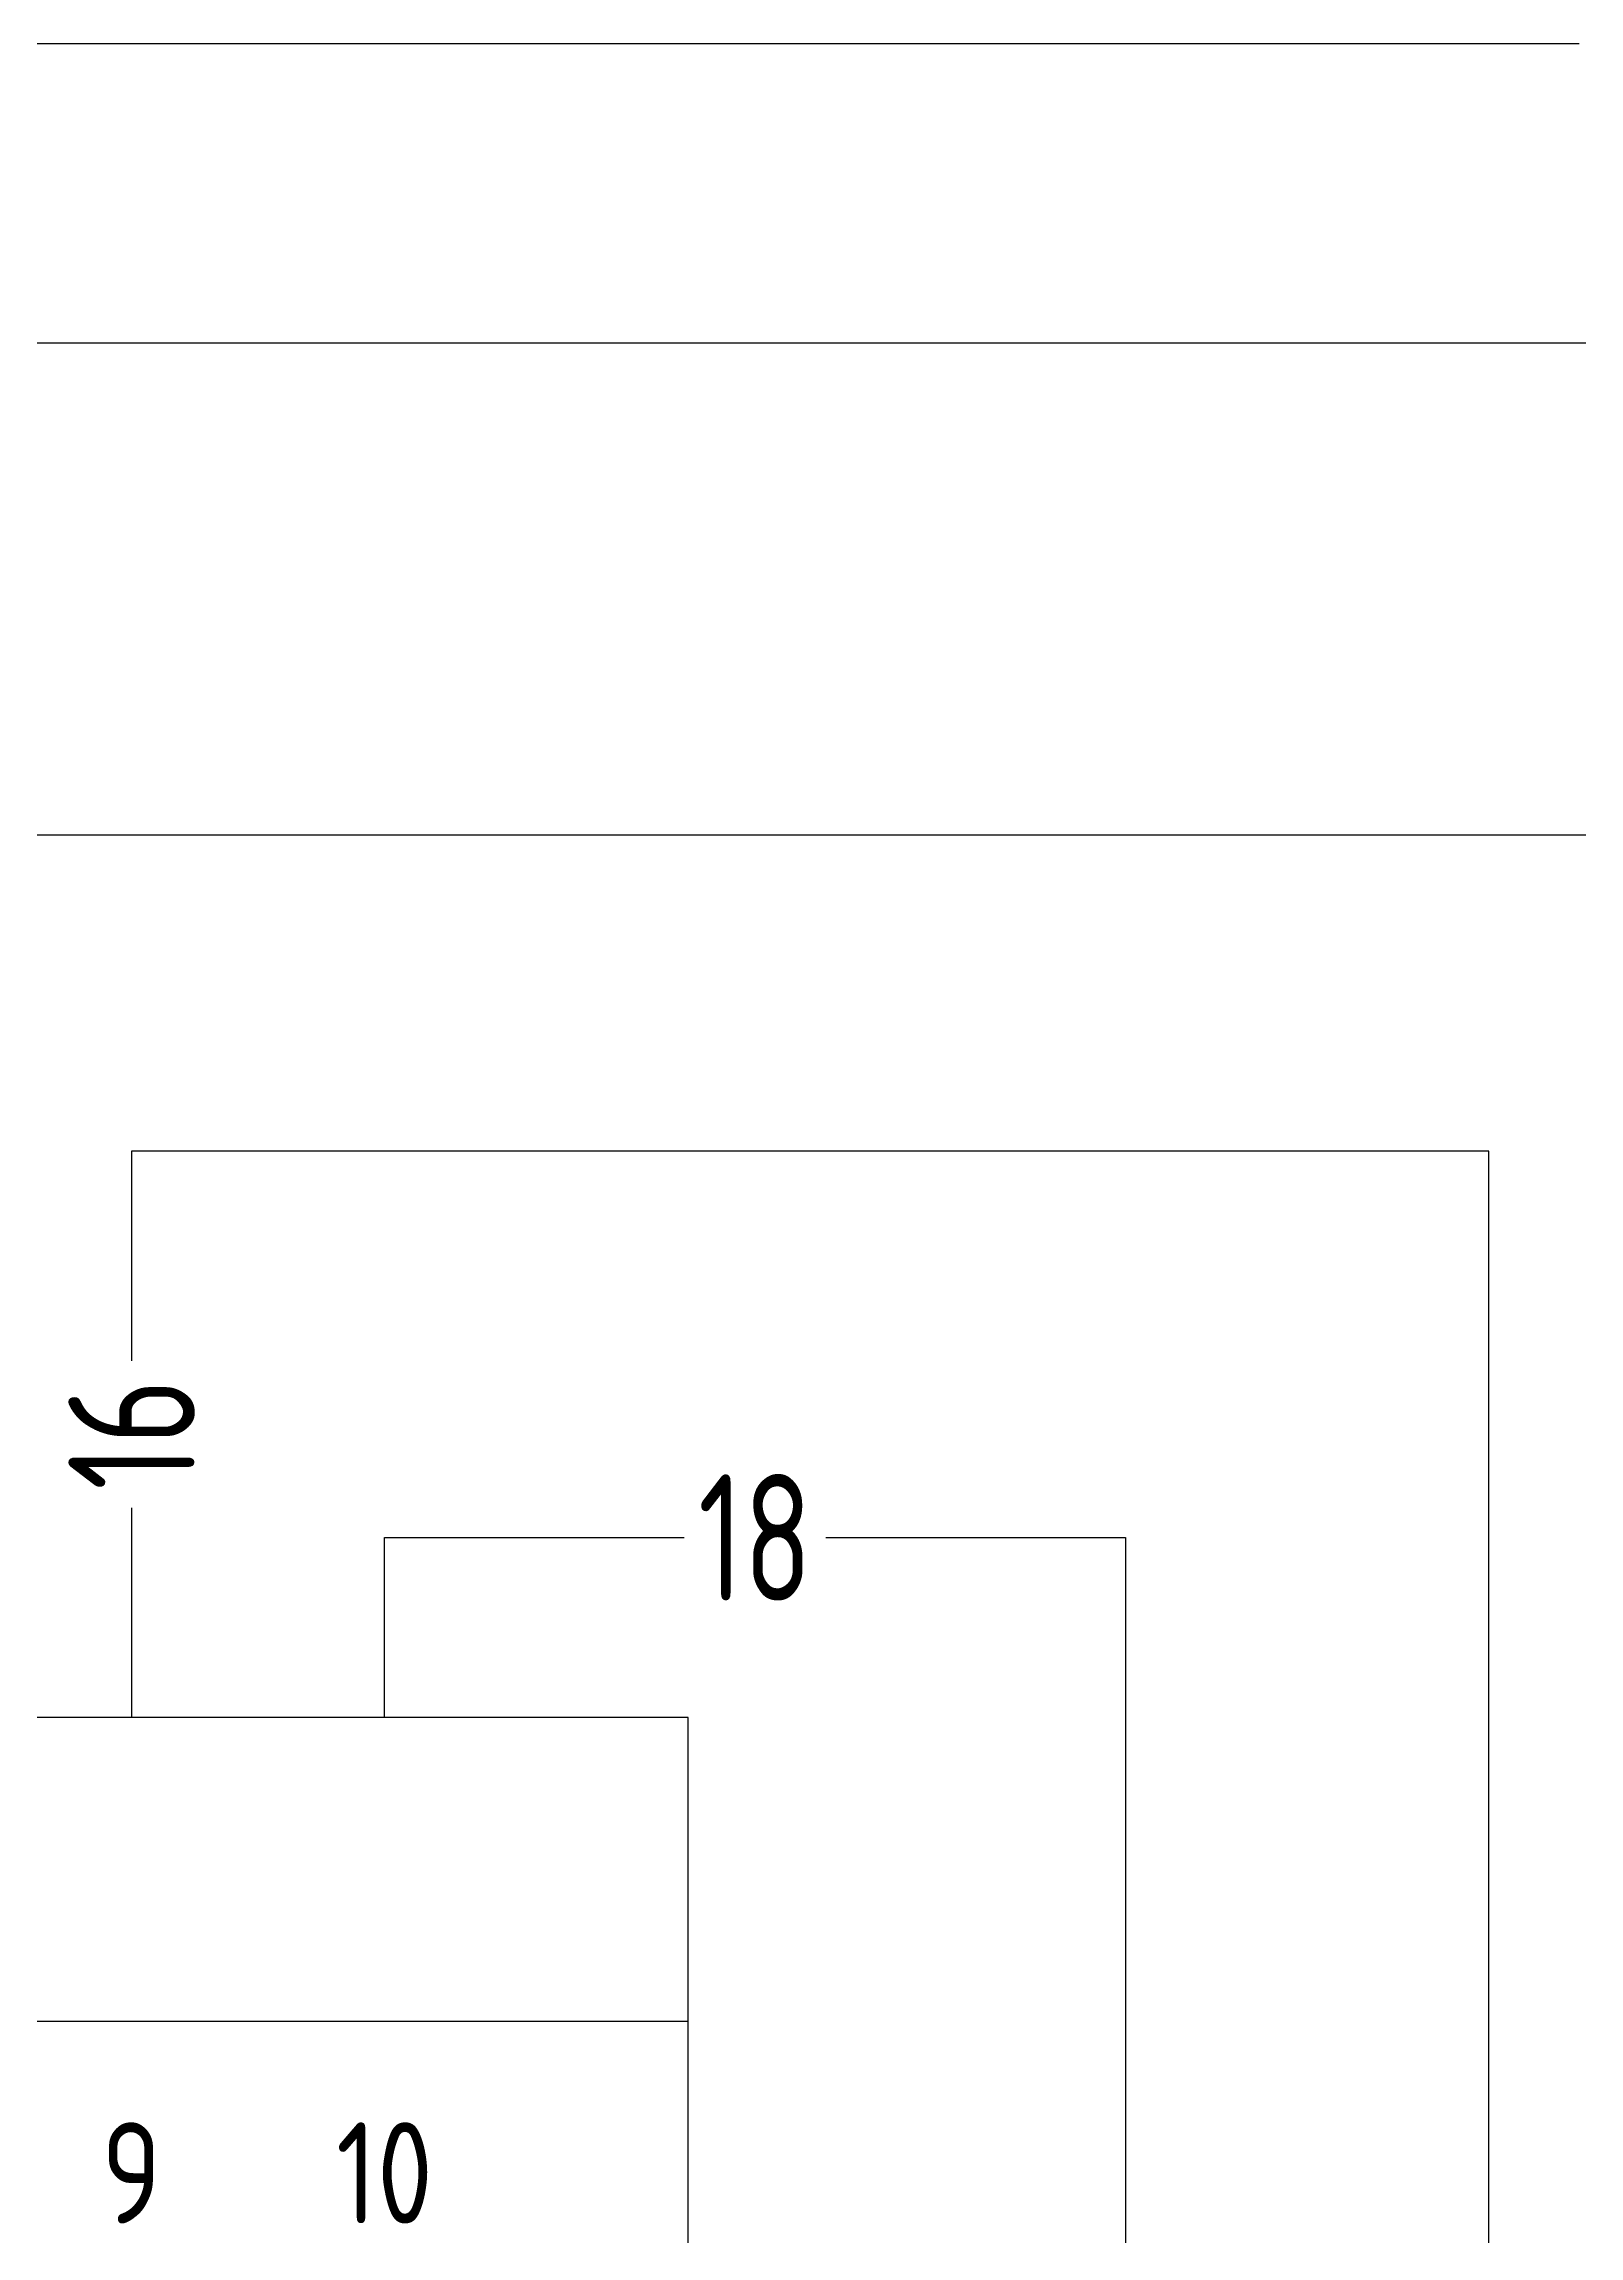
# Model space of a CAD drawing. Header units: inches. Extents: x -8 to 631, y 1 to 481.
# Drawn here: x 196.4 to 257.1, y 225.4 to 312 of the extents above; entities that cross this region are included whole.
import ezdxf
from ezdxf.enums import TextEntityAlignment as Align

# ---------------------------------------------------------------- set-up
doc = ezdxf.new("R2010")
doc.units = ezdxf.units.IN
doc.header["$MEASUREMENT"] = 0
for name, color, linetype in [('BLK_12_THHN', 7, 'Continuous'), ('MISC', 7, 'Continuous'), ('RED_14_THHN', 20, 'Continuous'), ('SYMS', 7, 'Continuous'), ('TERMS', 123, 'Continuous'), ('WHT_12_THHN', 7, 'Continuous'), ('WIRENO', 72, 'Continuous'), ('YEL_14_THHN', 2, 'Continuous')]:
    doc.layers.add(name, color=color, linetype=linetype)
doc.styles.add('WD_IEC', font='ISOCP2.shx', dxfattribs={"width": 0.9, "height": 4})

# ---------------------------------------------------------------- blocks, each defined once
blk = doc.blocks.new('VCN1_1PJ_C9C')
at = {"layer": 'SYMS'}
for p, q in [((102, 12), (-12, 12)), ((102, -9), (102, 12)), ((-12, 0), (102, 0))]:
    blk.add_line(p, q, dxfattribs=at)
at = {"layer": 'SYMS', "linetype": 'Continuous', "style": 'WD_IEC', "width": 0.9, "flags": 8}
for tag, p in [('TERMDESC02J', (8, 16)), ('TERMDESC03J', (18, 16)), ('TERMDESC04J', (28, 16)), ('TERMDESC05J', (38, 16)), ('TERMDESC06J', (48, 16)), ('TERMDESC07J', (58, 16)), ('TERMDESC08J', (68, 16)), ('TERMDESC09J', (78, 16)), ('TERMDESC01J', (-2, 16)), ('TERMDESC10J', (88, 16))]:
    blk.add_attdef(tag, p, '', height=4, rotation=90, dxfattribs=at)
at = {"layer": 'SYMS', "style": 'WD_IEC'}
for tag, p in [('DESC1', (-16, 33)), ('DESC2', (-16, 26)), ('DESC3', (-16, 19)), ('INST', (-16, 12)), ('LOC', (-16, 5)), ('TAG1', (-16, -2)), ('XREF', (-16, -9.817))]:
    blk.add_attdef(tag, text='', height=5, dxfattribs=at).set_placement(p, align=Align.RIGHT)
at = {"layer": 'SYMS', "linetype": 'Continuous', "style": 'WD_IEC', "width": 0.9, "flags": 8}
for tag, p in [('X2WIRE02J', (12, 16)), ('X2WIRE03J', (22, 16)), ('X2WIRE04J', (32, 16)), ('X2WIRE05J', (42, 16)), ('X2WIRE06J', (52, 16)), ('X2WIRE07J', (62, 16)), ('X2WIRE08J', (72, 16)), ('X2WIRE09J', (82, 16)), ('X2WIRE01J', (2, 16)), ('X2WIRE10J', (92, 16))]:
    blk.add_attdef(tag, text='', height=4, rotation=90, dxfattribs=at).set_placement(p, align=Align.TOP_LEFT)
at = {"layer": 'SYMS', "color": 7, "style": 'WD_IEC'}
for tag, p in [('X2_TINY_DOT_DONT_REMOVE_01J', (0, 12)), ('X2_TINY_DOT_DONT_REMOVE_02J', (10, 12)), ('X2_TINY_DOT_DONT_REMOVE_03J', (20, 12)), ('X2_TINY_DOT_DONT_REMOVE_04J', (30, 12)), ('X2_TINY_DOT_DONT_REMOVE_05J', (40, 12)), ('X2_TINY_DOT_DONT_REMOVE_06J', (50, 12)), ('X2_TINY_DOT_DONT_REMOVE_07J', (60, 12)), ('X2_TINY_DOT_DONT_REMOVE_08J', (70, 12)), ('X2_TINY_DOT_DONT_REMOVE_09J', (80, 12)), ('X2_TINY_DOT_DONT_REMOVE_10J', (90, 12)), ('X8_TINY_DOT_DONT_REMOVE_01P', (0, -12)), ('X8_TINY_DOT_DONT_REMOVE_02P', (10, -12)), ('X8_TINY_DOT_DONT_REMOVE_03P', (20, -12)), ('X8_TINY_DOT_DONT_REMOVE_04P', (30, -12)), ('X8_TINY_DOT_DONT_REMOVE_05P', (40, -12)), ('X8_TINY_DOT_DONT_REMOVE_06P', (50, -12)), ('X8_TINY_DOT_DONT_REMOVE_07P', (60, -12)), ('X8_TINY_DOT_DONT_REMOVE_08P', (70, -12)), ('X8_TINY_DOT_DONT_REMOVE_09P', (80, -12)), ('X8_TINY_DOT_DONT_REMOVE_10P', (90, -12))]:
    blk.add_attdef(tag, p, '', height=0.0002, dxfattribs=at)
at = {"layer": 'SYMS', "style": 'WD_IEC', "flags": 1}
for tag, p in [('X2TERM01J', (0, 12)), ('X2TERM02J', (10, 12)), ('X2TERM03J', (20, 12)), ('X2TERM04J', (30, 12)), ('X2TERM05J', (40, 12)), ('X2TERM06J', (50, 12)), ('X2TERM07J', (60, 12)), ('X2TERM08J', (70, 12)), ('X2TERM09J', (80, 12)), ('X2TERM10J', (90, 12)), ('X8TERM01P', (0, -12)), ('X8TERM02P', (10, -12)), ('X8TERM03P', (20, -12)), ('X8TERM04P', (30, -12)), ('X8TERM05P', (40, -12)), ('X8TERM06P', (50, -12)), ('X8TERM07P', (60, -12)), ('X8TERM08P', (70, -12)), ('X8TERM09P', (80, -12)), ('X8TERM10P', (90, -12))]:
    blk.add_attdef(tag, p, '', height=0.02, dxfattribs=at)
at = {"layer": 'SYMS', "linetype": 'Continuous', "style": 'WD_IEC', "width": 0.9}
for tag, flags, p in [('TERM01J', 9, (0, 6)), ('TERM02J', 9, (10, 6)), ('TERM03J', 9, (20, 6)), ('TERM04J', 9, (30, 6)), ('TERM05J', 9, (40, 6)), ('TERM06J', 9, (50, 6)), ('TERM07J', 9, (60, 6)), ('TERM08J', 9, (70, 6)), ('TERM09J', 9, (80, 6)), ('TERM10J', 9, (90, 6)), ('TERM01P', 8, (0, -6)), ('TERM02P', 8, (10, -6)), ('TERM03P', 8, (20, -6)), ('TERM04P', 8, (30, -6)), ('TERM05P', 8, (40, -6)), ('TERM06P', 8, (50, -6)), ('TERM07P', 8, (60, -6)), ('TERM08P', 8, (70, -6)), ('TERM09P', 8, (80, -6)), ('TERM10P', 8, (90, -6))]:
    blk.add_attdef(tag, text='', height=4, dxfattribs=dict(at, flags=flags)).set_placement(p, align=Align.MIDDLE_CENTER)
at = {"layer": 'SYMS', "style": 'WD_IEC', "width": 0.9}
for tag, p, flags in [('X1LINK', (106, 0), 1), ('WDBLKNAM', (-2.586, -3.405), 9), ('ACE_FLAG', (-2.743, -6.385), 9), ('FAMILY', (6.314, -7.474), 9), ('GENDER', (-2.305, -9.452), 9)]:
    blk.add_attdef(tag, p, '', height=1, dxfattribs=dict(at, flags=flags))
at = {"layer": 'SYMS', "linetype": 'Continuous', "style": 'WD_IEC', "width": 0.9, "flags": 9}
for tag, p in [('ASSYCODE', (5.963, -9.775)), ('MFG', (6.464, -12.654)), ('CAT', (6.401, -15.345)), ('CATDESC', (6.401, -18.037))]:
    blk.add_attdef(tag, p, '', height=2, dxfattribs=at)
at = {"layer": 'SYMS', "linetype": 'Continuous', "style": 'WD_IEC', "width": 0.9, "flags": 8}
for tag, p in [('TERMDESC01P', (-2, -16)), ('TERMDESC02P', (8, -16)), ('TERMDESC03P', (18, -16)), ('TERMDESC04P', (28, -16)), ('TERMDESC05P', (38, -16)), ('TERMDESC06P', (48, -16)), ('TERMDESC07P', (58, -16)), ('TERMDESC08P', (68, -16)), ('TERMDESC09P', (78, -16)), ('TERMDESC10P', (88, -16))]:
    blk.add_attdef(tag, text='', height=4, rotation=90, dxfattribs=at).set_placement(p, align=Align.RIGHT)
for tag, p in [('X8WIRE01P', (2, -16)), ('X8WIRE02P', (12, -16)), ('X8WIRE03P', (22, -16)), ('X8WIRE04P', (32, -16)), ('X8WIRE05P', (42, -16)), ('X8WIRE06P', (52, -16)), ('X8WIRE07P', (62, -16)), ('X8WIRE08P', (72, -16)), ('X8WIRE09P', (82, -16)), ('X8WIRE10P', (92, -16))]:
    blk.add_attdef(tag, text='', height=4, rotation=90, dxfattribs=at).set_placement(p, align=Align.TOP_RIGHT)
blk = doc.blocks.new('WD_WNV1')
at = {"style": 'WD_IEC', "width": 0.8}
blk.add_attdef('WIRENO', text='', height=2.5, rotation=90, dxfattribs=at).set_placement((0, 0), align=Align.MIDDLE_CENTER)
at = {"style": 'WD_IEC'}
for tag, p in [('X2_TINY_DOT_DONT_REMOVE', (0, 1)), ('X8_TINY_DOT_DONT_REMOVE', (0, -1))]:
    blk.add_attdef(tag, p, '', height=0.002, dxfattribs=at)
at = {"style": 'WD_IEC', "flags": 1}
for tag, p in [('X2TERM01', (0, 1)), ('X8TERM01', (0, -1))]:
    blk.add_attdef(tag, p, '', height=0.2, dxfattribs=at)
for tag, p in [('W04USER', (0, 0.375)), ('W03USER', (0, 0.5)), ('W02USER', (0, 0.625)), ('W01USER', (0, 0.75)), ('W05USER', (0, 0.25)), ('W06USER', (0, 0.125)), ('W07USER', (0, 0)), ('W08USER', (0, -0.125)), ('W09USER', (0, -0.25)), ('W10USER', (0, -0.375))]:
    blk.add_attdef(tag, text='', height=0.08, dxfattribs=at).set_placement(p, align=Align.CENTER)
blk = doc.blocks.new('WD_WNH1')
at = {"style": 'WD_IEC', "width": 0.8}
blk.add_attdef('WIRENO', text='', height=2.5, dxfattribs=at).set_placement((0, 0), align=Align.MIDDLE_CENTER)
at = {"style": 'WD_IEC', "flags": 1}
for tag, p in [('W04USER', (0, 0.375)), ('W03USER', (0, 0.5)), ('W02USER', (0, 0.625)), ('W01USER', (0, 0.75)), ('W05USER', (0, 0.25)), ('W06USER', (0, 0.125)), ('W07USER', (0, 0)), ('W08USER', (0, -0.125)), ('W09USER', (0, -0.25)), ('W10USER', (0, -0.375))]:
    blk.add_attdef(tag, text='', height=0.08, dxfattribs=at).set_placement(p, align=Align.CENTER)
at = {"style": 'WD_IEC'}
for tag, p in [('X4_TINY_DOT_DONT_REMOVE', (-1, 0)), ('X1_TINY_DOT_DONT_REMOVE', (1, 0))]:
    blk.add_attdef(tag, p, '', height=0.002, dxfattribs=at)
at = {"style": 'WD_IEC', "flags": 1}
for tag, p in [('X4TERM01', (-1, 0)), ('X1TERM01', (1, 0))]:
    blk.add_attdef(tag, p, '', height=0.2, dxfattribs=at)

msp = doc.modelspace()

# ---------------------------------------------------------------- linework, layer by layer
at = {"layer": 'BLK_12_THHN'}
msp.add_line((257.071, 312.043), (168.715, 312.043), dxfattribs=at)
at = {"layer": 'RED_14_THHN', "color": 5}
for p, q in [((253.504, 268.273), (199.842, 268.273)), ((199.842, 268.273), (199.842, 259.98)), ((253.504, 193.381), (253.504, 268.273)), ((199.842, 254.181), (199.842, 245.888))]:
    msp.add_line(p, q, dxfattribs=at)
at = {"layer": 'WHT_12_THHN'}
for p, q in [((209.842, 245.888), (209.842, 253.001)), ((209.842, 253.001), (221.691, 253.001)), ((227.291, 253.001), (239.139, 253.001)), ((239.139, 253.001), (239.139, 193.381))]:
    msp.add_line(p, q, dxfattribs=at)
at = {"layer": 'YEL_14_THHN', "color": 1}
msp.add_line((339.248, 300.215), (179.842, 300.215), dxfattribs=at)
at = {"layer": 'YEL_14_THHN'}
msp.add_line((311.03, 280.769), (189.558, 280.769), dxfattribs=at)

# ---------------------------------------------------------------- block references
ref = msp.add_blockref('VCN1_1PJ_C9C', (119.842, 233.888))
ref.add_attrib('X2_TINY_DOT_DONT_REMOVE_09J', '.', (199.842, 245.888), dxfattribs={"layer": 'MISC', "color": 7, "height": 0.0002, "style": 'WD_IEC'})
ref.add_attrib('TERM09P', '9', dxfattribs={"layer": 'TERMS', "linetype": 'Continuous', "height": 4, "style": 'WD_IEC', "width": 0.9, "flags": 8}).set_placement((199.842, 227.888), align=Align.MIDDLE_CENTER)
ref.add_attrib('X2_TINY_DOT_DONT_REMOVE_10J', '.', (209.842, 245.888), dxfattribs={"layer": 'MISC', "color": 7, "height": 0.0002, "style": 'WD_IEC'})
ref.add_attrib('TERM10P', '10', dxfattribs={"layer": 'TERMS', "linetype": 'Continuous', "height": 4, "style": 'WD_IEC', "width": 0.9, "flags": 8}).set_placement((209.842, 227.888), align=Align.MIDDLE_CENTER)
at = {"layer": 'WIRENO'}
ref = msp.add_blockref('WD_WNV1', (199.842, 257.08), dxfattribs=dict(at, xscale=2, yscale=2, zscale=2))
ref.add_attrib('X8_TINY_DOT_DONT_REMOVE', '.', (199.842, 254.181), dxfattribs={"layer": '0', "height": 0.004, "style": 'WD_IEC'})
ref.add_attrib('X2_TINY_DOT_DONT_REMOVE', '.', (199.842, 259.98), dxfattribs={"layer": '0', "height": 0.004, "style": 'WD_IEC'})
ref.add_attrib('WIRENO', '16', dxfattribs={"height": 5, "rotation": 90, "style": 'WD_IEC', "width": 0.8}).set_placement((199.842, 257.08), align=Align.MIDDLE_CENTER)
ref = msp.add_blockref('WD_WNH1', (224.491, 253.001), dxfattribs=dict(at, xscale=2, yscale=2, zscale=2))
ref.add_attrib('X4_TINY_DOT_DONT_REMOVE', '.', (221.691, 253.001), dxfattribs={"layer": '0', "height": 0.004, "style": 'WD_IEC'})
ref.add_attrib('X1_TINY_DOT_DONT_REMOVE', '.', (227.291, 253.001), dxfattribs={"layer": '0', "height": 0.004, "style": 'WD_IEC'})
ref.add_attrib('WIRENO', '18', dxfattribs={"height": 5, "style": 'WD_IEC', "width": 0.8}).set_placement((224.491, 253.001), align=Align.MIDDLE_CENTER)

doc.saveas('drawing.dxf')
